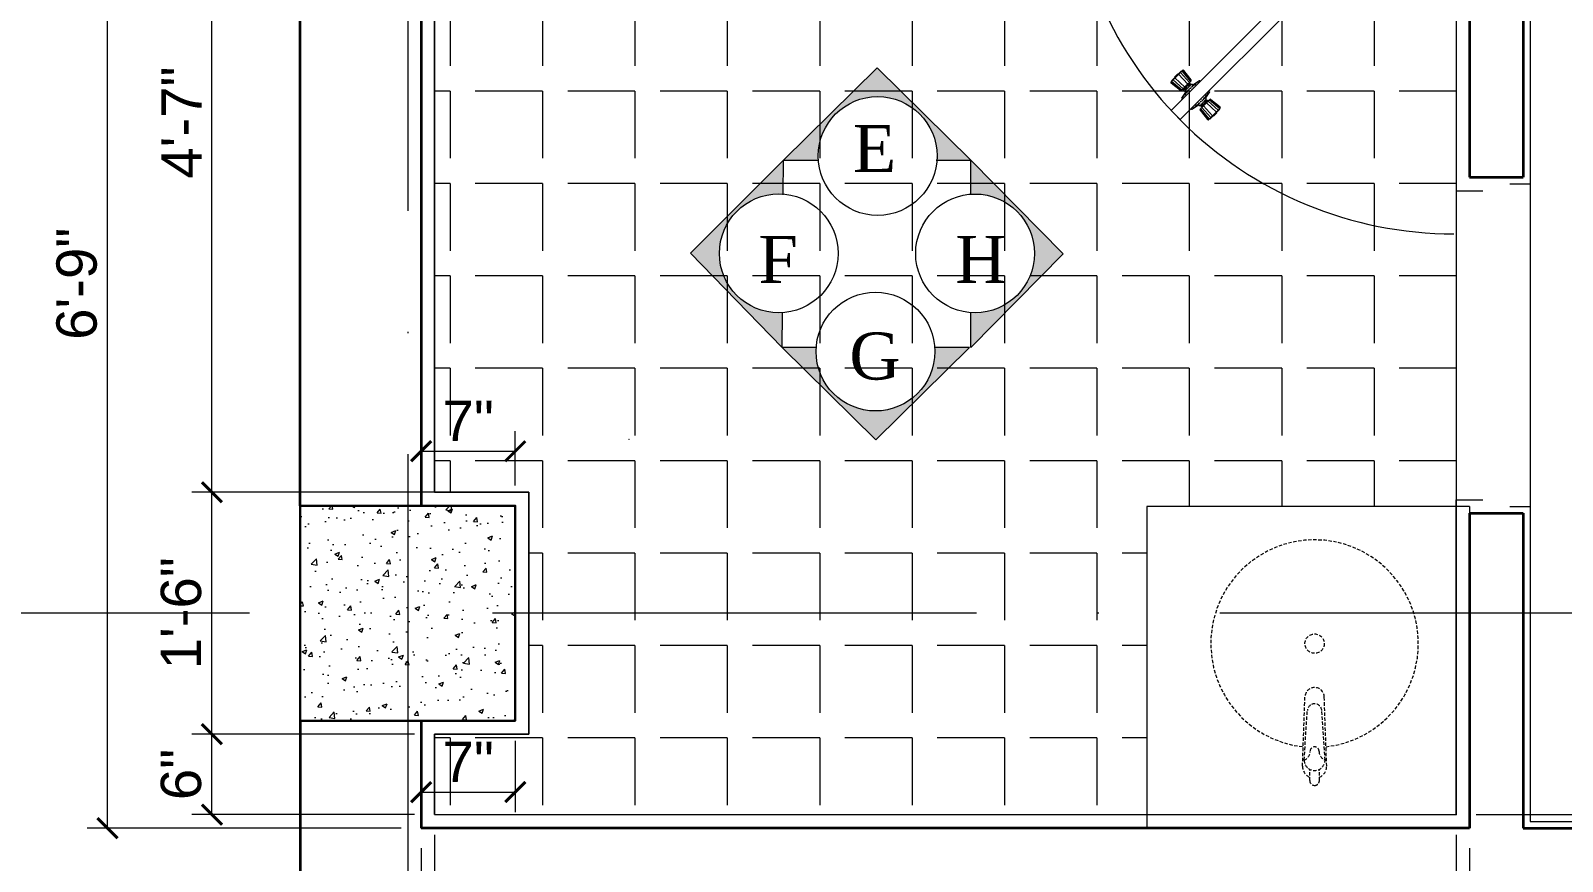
# Model space of a CAD drawing. Header units: inches. Extents: x 10755 to 33653, y -10992 to 10708.
# Drawn here: x 20491.7 to 20605.7, y 4317.8 to 4379.6 of the extents above; entities that cross this region are included whole.
import ezdxf

# ---------------------------------------------------------------- set-up
doc = ezdxf.new("R2010")
doc.units = ezdxf.units.IN
doc.header["$MEASUREMENT"] = 0
doc.linetypes.add('ACAD_ISO10W100', pattern=[18, 12, -3, 0, -3])
doc.linetypes.add('HIDDEN', pattern=[0.375, 0.25, -0.125])
for name, color, linetype, lineweight in [('beam in plan', 241, 'HIDDEN', 20), ('centerline', 9, 'ACAD_ISO10W100', 5), ('col', 1, 'Continuous', 30), ('Dimention', 4, 'Continuous', 15), ('DIMINSION', 5, 'Continuous', 15), ('hatch', 33, 'Continuous', 5), ('hatch- rcc', 252, 'Continuous', 5), ('L1 furnitures', 252, 'Continuous', 9), ('PLASTER', 50, 'Continuous', 9), ('PUERTAS', 7, 'Continuous', 0), ('sill line', 21, 'Continuous', 20), ('Text', 150, 'Continuous', 18), ('Text1', 3, 'Continuous', 18), ('tile', 93, 'Continuous', 0), ('wall', 1, 'Continuous', 35)]:
    doc.layers.add(name, color=color, linetype=linetype, lineweight=lineweight)
doc.layers.get('DIMINSION').off()
doc.styles.add('ATTR', font='romans.shx', dxfattribs={"width": 0.8, "height": 0.7})
doc.styles.get("Standard").update_dxf_attribs({"font": 'arial.ttf'})
doc.dimstyles.new('s3', dxfattribs={"dimscale": 3, "dimtxt": 1, "dimasz": 0.5, "dimexe": 0.5, "dimexo": 0.5, "dimgap": 0.25, "dimtad": 1, "dimzin": 3, "dimdsep": 46, "dimlunit": 4, "dimtxsty": 'Standard', "dimblk": 'ARCHTICK', "dimcen": 0, "dimclrd": 256, "dimclre": 256, "dimclrt": 6, "dimadec": 0, "dimazin": 0, "dimtfac": 0.5, "dimtix": 1, "dimtmove": 1, "dimatfit": 3, "dimfxl": 0.5, "dimfrac": 1, "dimtolj": 1, "dimtzin": 0, "dimarcsym": 1})

# ---------------------------------------------------------------- blocks, each defined once
blk = doc.blocks.new('2ft6in')
at = {"layer": 'PUERTAS', "color": 2}
for p, q in [((0.8382739571970887, 2.098696305183694), (21.02350648355787, 22.28325227598543)), ((18.32758337960695, 21.75791146312258), (18.31359909029561, 21.77189575222292)), ((21.70704303888488, 21.59971572085487), (21.02350648355787, 22.28325227598543)), ((21.70704303888488, 21.59971572085487), (1.474670060357312, 1.368019297719002)), ((21.18170222543995, 18.90379261710041), (21.19568651512964, 18.8898083279928)), ((0, 2.000000000181899), (0, 0)), ((0.5999999998311978, 2.000000000181899), (0, 2.000000000181899)), ((0.5999999998311978, 1.262818769129808), (0.5999999998311978, 2.036860984335362)), ((0.6666666669188999, 1.262818769129808), (0.5999999998311978, 1.262818769129808)), ((0.6666666669188999, 1.262818769129808), (0.6666666669188999, 2.007517386417021)), ((0.6666666669188999, 0.9999999998981366), (0.6666666669188999, 1.262818769129808)), ((1.312399352464126, 1.530290005626739), (0.785817910276819, 2.05687144780677)), ((1.359539804601809, 1.577430457567971), (0.8122093053243589, 2.124760956830869)), ((1.359539804601809, 1.577430457567971), (1.312399352464126, 1.530290005626739)), ((1.474670060357312, 1.368019297719002), (1.312399352464126, 1.530290005626739)), ((29.33333333366318, 0.9999999998981366), (29.33333333366318, 2.000000000181899)), ((29.33333333366318, 2.000000000181899), (30, 2.000000000181899)), ((30, 0), (30, 2.000000000181899)), ((1.333333333255723, 0), (0, 0)), ((1.333333333255723, 0.9999999998981366), (0.6666666669188999, 0.9999999998981366)), ((1.333333333255723, 0), (1.333333333255723, 0.9999999998981366)), ((28.6666666669189, 0), (28.6666666669189, 0.9999999998981366)), ((28.6666666669189, 0.9999999998981366), (29.33333333366318, 0.9999999998981366)), ((28.6666666669189, 0), (30, 0))]:
    blk.add_line(p, q, dxfattribs=at)
at = {"layer": 'PUERTAS', "color": 1}
for p, q in [((18.05706793055288, 21.43881062164292), (18.47604745192803, 21.85779014284344)), ((18.08398345616297, 21.51431153987505), (18.45175475583528, 21.88208283895074)), ((18.81952605492552, 22.2498541384266), (18.45175475583528, 21.88208283895074)), ((18.89502697312855, 22.27676966404397), (18.47604745192803, 21.85779014284344)), ((18.84381875142572, 22.2255614423193), (18.81952605492552, 22.2498541384266)), ((19.54162230074871, 21.59345231946645), (18.99403303416329, 22.27151480693283)), ((18.74038527513039, 20.79221529384813), (18.06232278764946, 21.33980456041172)), ((18.10827615225571, 21.49001884376776), (18.08398345616297, 21.51431153987505)), ((18.82941132228007, 20.79694045118958), (19.18315423303284, 21.15068336174591)), ((18.84300709806848, 20.21213006055768), (19.09842299038428, 20.59710713966342)), ((18.92072091935552, 20.88825004768296), (18.92580755980453, 20.88316340745951)), ((19.02008846387616, 20.88316340745951), (19.23538132561953, 21.09845626918104)), ((19.11873922674567, 20.79556995561143), (19.02561711976887, 20.88869206315576)), ((19.09842299038428, 20.59710713966342), (19.10394538153196, 20.60262953081838)), ((19.10495104116853, 20.69613959335402), (19.10806644175318, 20.69239276790177)), ((19.10907210176811, 20.78590283044468), (19.32850343314931, 21.00533416163671)), ((19.53689714398934, 21.50442627230223), (19.18315423303284, 21.15068336174591)), ((19.45067418774124, 21.31374913130276), (19.23538132561953, 21.09845626918104)), ((19.54793476435589, 21.22476549322892), (19.32850343314931, 21.00533416163671)), ((19.53826763897086, 21.2150983680549), (19.44514553202316, 21.30822047559923)), ((19.44558754729223, 21.41311667580885), (19.45067418774124, 21.40803003557812)), ((19.63769800122827, 21.22888655342831), (19.64144482687698, 21.22577115285094)), ((19.73673045492615, 21.23541460421256), (19.73120806377847, 21.22989221345051)), ((20.12170753403916, 21.49083049691399), (19.73673045492615, 21.23541460421256)), ((20.22319829370826, 21.48362064112007), (20.21598843831453, 21.49083049691399)), ((20.91462125940598, 20.69791677172179), (20.65920536671183, 20.31293969261606)), ((20.90741140380851, 20.79940753139817), (20.91462125940598, 20.79219767599716)), ((18.85021695366595, 20.1106393008813), (18.84300709806848, 20.11784915628232)), ((19.53443006318412, 19.42642619116668), (19.54163991918904, 19.41921633537277)), ((19.63592082326068, 19.41921633537277), (20.02089790257742, 19.67463222806691)), ((20.02089790257742, 19.67463222806691), (20.02642029314302, 19.68015461922914)), ((20.11993035566411, 19.68116027885117), (20.11618353001541, 19.68427567942854)), ((20.2096935925656, 19.68528133905056), (20.42912492435426, 19.90471267064277)), ((20.21936071792152, 19.69494846422458), (20.3124828254804, 19.60182635707315)), ((20.22073121351423, 19.40562055997725), (20.57447412385955, 19.75936347092647)), ((20.30695416976232, 19.59629770097672), (20.52224703188404, 19.81159056309843)), ((20.31204081018222, 19.49693015647063), (20.30695416976232, 19.50201679709426)), ((20.64855625573546, 20.12414400222769), (20.42912492435426, 19.90471267064277)), ((20.7375398935983, 20.02688342481997), (20.52224703188404, 19.81159056309843)), ((20.92821703481604, 20.11310638108989), (20.57447412385955, 19.75936347092647)), ((20.63888913037954, 20.11447687666805), (20.73201123770559, 20.02135476912372)), ((20.65267731592758, 20.21390723892546), (20.64956191534293, 20.21765406477061)), ((20.65920536671183, 20.31293969261606), (20.65368297597161, 20.3074173014611)), ((20.83690743811894, 20.02179678498942), (20.83182079769904, 20.02688342481997)), ((21.01724308179109, 20.11783153843135), (21.69530556924292, 19.57024227186776)), ((21.70056042636861, 19.47123621102946), (21.28158090513898, 19.05225668943604)), ((21.67364490072941, 19.39573529240442), (21.30587360166828, 19.02796399332874)), ((21.64935220463667, 19.42002798851172), (21.67364490072941, 19.39573529240442)), ((20.21600605675485, 19.3165945128203), (20.76359532293282, 18.63853202534665)), ((20.86260138376383, 18.63327716823551), (21.28158090513898, 19.05225668943604)), ((20.91380960587412, 18.68448538996017), (20.93810230217059, 18.66019269385288)), ((20.93810230217059, 18.66019269385288), (21.30587360166828, 19.02796399332874))]:
    blk.add_line(p, q, dxfattribs=at)
at = {"layer": 'PUERTAS', "color": 8}
for p, q in [((18.43777046614559, 21.89606712845125), (18.31359909029561, 21.77189575222292)), ((19.0660623946751, 21.03359152357734), (18.33844149246579, 21.72018418336665)), ((18.43777046614559, 21.89606712845125), (18.56194184237393, 22.02023850428668)), ((18.57592613148154, 22.00625421517907), (18.56194184237393, 22.02023850428668)), ((19.29730264257523, 21.26483177109185), (18.61365341179771, 21.99539610272041)), ((19.41588949144352, 21.38341861975641), (18.75407618461759, 22.13581887570763)), ((19.50817554377136, 21.47570467208425), (18.87634177459404, 22.25808446550218)), ((19.55196348542813, 21.52759258737933), (18.93182624061592, 22.29548894418986)), ((18.80624500781414, 20.78187410917599), (18.03834865038516, 21.40201135437383)), ((18.85813292232342, 20.82566205140756), (18.07575312908739, 21.45749582019198)), ((18.95041897482588, 20.9179481033425), (18.19801871967502, 21.57976141037943)), ((18.91121209459379, 20.26706500189903), (19.18727567314636, 20.69444247522188)), ((19.12583870976232, 20.80266943824245), (19.03271660240716, 20.89579154578678)), ((19.14612290635705, 20.82295363524463), (19.05300079882727, 20.91607574239606)), ((19.08903644920792, 20.44488935670233), (19.25078554687207, 20.75795234915131)), ((19.18871973335627, 20.86555046243302), (19.09559762579738, 20.95867256918427)), ((19.25464351239498, 20.93147424128256), (19.16152140483609, 21.02459634843399)), ((19.2765418641211, 20.63239477142633), (19.32034397334792, 20.82751077561261)), ((19.40236335369991, 21.07919408239104), (19.30924124617013, 21.17231618993537)), ((19.46828713273862, 21.14511786163348), (19.37516502520884, 21.23823996877763)), ((19.4262437542493, 20.78209666175826), (19.39595102271414, 20.90311782478966)), ((19.51088395994157, 21.18771468842169), (19.41776185238268, 21.28083679596602)), ((19.55174093283131, 20.90759384033299), (19.43071977020008, 20.93788657187542)), ((19.53116815633257, 21.20799888542388), (19.43804604880279, 21.30112099296821)), ((19.70144282295951, 21.05729573066492), (19.50632681898423, 21.01349362144538)), ((19.88894823807641, 21.24480114538892), (19.57588524543098, 21.08305204751377)), ((20.06677259269054, 21.42262550058513), (19.63939511936042, 21.14656192144321)), ((20.84641626288067, 20.64298183038045), (20.57035268394975, 20.2156043570576)), ((19.69085576440557, 19.48742133169435), (20.11823323773569, 19.76348491083627)), ((19.86868011939805, 19.66524568689056), (20.1817431114614, 19.8269947847657)), ((20.05618553434033, 19.85275110161456), (20.25130153793725, 19.896553211227)), ((20.20566487207543, 19.38245424490015), (20.82580211688764, 18.61455788808962)), ((20.20588742467226, 20.00245299194648), (20.32690858730348, 19.97216026040405)), ((20.22646020114189, 19.7020479476414), (20.31958230808959, 19.60892584009707)), ((20.246744397562, 19.72233214385778), (20.33986650509178, 19.62921003631345)), ((20.2494528137322, 19.43434216019523), (20.88128658229834, 18.65196236678457)), ((20.28934122473584, 19.764928970646), (20.38246333209099, 19.67180686350184)), ((20.33138460264308, 20.12795017052122), (20.36167733478942, 20.00692900748982)), ((20.34173886606004, 19.52662821252306), (21.00355217288597, 18.77422795696475)), ((20.35526500380365, 19.83085275028134), (20.4483871111297, 19.73773064273701)), ((20.48108649297501, 20.27765206085314), (20.43728438415565, 20.08253605666687)), ((20.45738228588016, 19.64227163235773), (21.14397494550212, 18.91465072956635)), ((20.50298484507948, 19.97857259099692), (20.59610695205629, 19.88545048385276)), ((20.66859190788819, 20.46515747557714), (20.50684281042777, 20.15209448312817)), ((20.5689086241473, 20.04449636984646), (20.662030731095, 19.9513742630952)), ((20.61150545114651, 20.08709319703485), (20.70462755809422, 19.99397108988342)), ((20.63178964753752, 20.10737739403703), (20.7249117550964, 20.0142552864927)), ((20.68862253378029, 19.87351188027242), (21.41918686503777, 19.18986264891282)), ((20.8072093820665, 19.99209872893698), (21.55960963782854, 19.33028542230022)), ((20.89949543459807, 20.08438478087191), (21.68187522780499, 19.4525510124804)), ((20.9513833494857, 20.12817272310349), (21.71927970688557, 19.50803547829855)), ((21.31985789077589, 19.01397970382823), (21.19568651512964, 18.8898083279928)), ((21.31985789077589, 19.01397970382823), (21.44402926700423, 19.13815108005656)), ((21.43004497748916, 19.15213536915689), (21.44402926700423, 19.13815108005656)), ((0, 0), (30, 0))]:
    blk.add_line(p, q, dxfattribs=at)
at = {"layer": 'PUERTAS', "color": 2}
for radius in [0.1293466780470952, 0.06268001137998874]:
    blk.add_circle((0.683333333407063, 2.135785798513098), radius, dxfattribs=at)
at = {"layer": 'PUERTAS', "color": 8}
blk.add_arc((0.683333333407063, 2.135785798513098), 28.65032177470216, 359.7284504388661, 90.03333050544015, dxfattribs=at)
at = {"layer": 'PUERTAS', "color": 1}
for centre, start, end in [((18.94216742526623, 22.22962921210274), 38.92362674490477, 135.0000000005896), ((18.78227087014238, 20.84408090313809), 231.0763732541847, 315.0000000005895), ((18.97294801173848, 20.93030385939346), 224.9999999994105, 315.0000000005895), ((19.15621255390579, 20.73876237810327), 135.0000000005896, 219.7427545827537), ((19.05680492939427, 20.64976998315251), 315.0000000005895, 39.74275458275378), ((19.40353373560356, 21.36088958324399), 315.0000000005895, 44.99999999941044), ((19.48975669185165, 21.55156672463636), 315.0000000005895, 38.92362674490477), ((19.59507521649357, 21.17762504128768), 50.2572454163386, 135.0000000005896), ((19.68406761164078, 21.27703266578465), 230.2572454163386, 315.0000000005895), ((20.16884798617684, 21.44369004496548), 44.99999999941044, 135.0000000005896), ((20.86748080726829, 20.74505722366303), 315.0000000005895, 44.99999999941044), ((18.89014755020617, 20.16498960861645), 135.0000000005896, 224.9999999994105), ((19.58878037132672, 19.466356787314), 224.9999999994105, 315.0000000005895), ((20.0735607452807, 19.63301416728791), 50.2572454163386, 135.0000000005896), ((20.16255314042792, 19.73242179099179), 230.2572454163386, 315.0000000005895), ((20.26787166565191, 19.35848010764312), 135.0000000005896, 218.9236267449048), ((20.35409462172538, 19.54915724903549), 135.0000000005896, 224.9999999994105), ((20.70082342810929, 20.26027684951987), 135.0000000005896, 219.7427545827537), ((20.60141580359777, 20.1712844541762), 315.0000000005895, 39.74275458275378), ((20.78468034556136, 19.97974297288602), 44.99999999941044, 135.0000000005896), ((20.97535748675, 20.06596592914138), 51.07637325418466, 135.0000000005896), ((21.65341997423093, 19.5183766629707), 315.0000000005895, 51.07637325418466), ((20.81546093162615, 18.68041762017674), 218.9236267449048, 315.0000000005895)]:
    blk.add_arc(centre, 0.06666666666710647, start, end, dxfattribs=at)
blk = doc.blocks.new('ETERWEWE')
at = {"layer": 'hatch- rcc', "linetype": 'Continuous', "ltscale": 30}
h = blk.add_hatch(dxfattribs=at)
h.set_pattern_fill('AR-CONC', color=256, scale=0.5, style=0)
h.set_pattern_definition([(49.99999999999999, (0, 0), (3.586300913003767, -0.3137606749129755), [0.375, -4.125]), (355, (0, 0), (-0.693756668065, 3.760960668500059), [0.3, -3.3]), (100.45144446, (0.298858405, -0.02614672), (2.89254423363556, 3.447199954843147), [0.3187009599999999, -3.505710559999999]), (46.18420000000002, (0, 1), (5.336206653357862, -0.8275964039653827), [0.5624999999999999, -6.187499999999999]), (96.63563549, (0.444683725, 0.931033465), (4.673309728371142, 4.870593003872752), [0.47805171, -5.258568799999999]), (351.1841639899999, (0, 1), (4.673309725273866, 4.870593001349951), [0.45, -4.950000005]), (21, (0.5, 0.75), (2.984535260592308, -2.013094453326694), [0.375, -4.125]), (326.0000000000001, (0.5, 0.75), (1.216576659607909, 3.625750225234265), [0.3, -3.3]), (71.45144474, (0.74871127, 0.58224213), (4.201111883649856, 1.612655764031769), [0.31870095, -3.50571056]), (37.50000000000001, (0, 0), (0.06079927658645334, 1.664469269156557), [0, -3.26, 0, -3.35, 0, -3.3125]), (7.499999999999999, (0, 0), (1.315347687210743, 1.972058559411801), [0, -1.91, 0, -3.185, 0, -1.2625]), (327.5, (-1.115, 0), (2.669112180862045, -0.1127743586718988), [0, -1.25, 0, -3.9, 0, -5.175]), (317.5, (-1.615, 0), (2.915930846711931, 0.5005249116615886), [0, -1.625, 0, -2.59, 0, -3.675])])
h.paths.add_polyline_path([(159423.2306644279, -3794.582087043891), (159439.2306644279, -3794.582087043891), (159439.2306644279, -3778.582087043891), (159423.2306644279, -3778.582087043891)])
at = {"layer": 'col', "linetype": 'Continuous', "ltscale": 30}
blk.add_lwpolyline([(159423.2306644279, -3794.582087043891), (159423.2306644279, -3778.582087043891), (159439.2306644279, -3778.582087043891), (159439.2306644279, -3794.582087043891), (159423.2306644279, -3794.582087043891)], dxfattribs=at)
blk = doc.blocks.new('_ArchTick')
at = {"color": 0, "const_width": 0.15}
blk.add_lwpolyline([(-0.5, -0.5), (0.5, 0.5)], dxfattribs=at)
blk = doc.blocks.new('*D1953')
at = {"layer": 'Defpoints', "color": 0, "transparency": 16777216}
for p in [(6680.55250557969, 6678.877419934761), (6673.552520938929, 6674.818796618625), (6680.55250557969, 6674.818796618625)]:
    blk.add_point(p, dxfattribs=at)
at = {"layer": 'Dimention', "lineweight": -2, "transparency": 16777216}
for p, q in [((6673.552520938929, 6676.318796618625), (6673.552520938929, 6680.377419934761)), ((6680.55250557969, 6676.318796618625), (6680.55250557969, 6680.377419934761)), ((6673.552520938929, 6678.877419934761), (6680.55250557969, 6678.877419934761))]:
    blk.add_line(p, q, dxfattribs=at)
at = {"layer": 'Dimention', "lineweight": -2, "transparency": 16777216, "xscale": 1.5, "yscale": 1.5, "zscale": 1.5, "rotation": 180}
blk.add_blockref('_ArchTick', (6673.552520938929, 6678.877419934761), dxfattribs=at)
at = {"layer": 'Dimention', "lineweight": -2, "transparency": 16777216, "xscale": 1.5, "yscale": 1.5, "zscale": 1.5}
blk.add_blockref('_ArchTick', (6680.55250557969, 6678.877419934761), dxfattribs=at)
at = {"layer": 'Dimention', "color": 6, "transparency": 16777216, "insert": (6677.052513259309, 6681.127419934761), "char_height": 3, "attachment_point": 5}
blk.add_mtext('\\A1;7"', dxfattribs=at)
blk = doc.blocks.new('*D1954')
at = {"layer": 'Defpoints', "color": 0, "transparency": 16777216}
for p in [(6673.552520938929, 6658.818796618627), (6680.552520938887, 6658.818796618627), (6680.552520938887, 6653.512403876543)]:
    blk.add_point(p, dxfattribs=at)
at = {"layer": 'Dimention', "lineweight": -2, "transparency": 16777216}
for p, q in [((6673.552520938929, 6657.318796618627), (6673.552520938929, 6652.012403876543)), ((6680.552520938887, 6657.318796618627), (6680.552520938887, 6652.012403876543)), ((6673.552520938929, 6653.512403876543), (6680.552520938887, 6653.512403876543))]:
    blk.add_line(p, q, dxfattribs=at)
at = {"layer": 'Dimention', "lineweight": -2, "transparency": 16777216, "xscale": 1.5, "yscale": 1.5, "zscale": 1.5, "rotation": 180}
blk.add_blockref('_ArchTick', (6673.552520938929, 6653.512403876543), dxfattribs=at)
at = {"layer": 'Dimention', "lineweight": -2, "transparency": 16777216, "xscale": 1.5, "yscale": 1.5, "zscale": 1.5}
blk.add_blockref('_ArchTick', (6680.552520938887, 6653.512403876543), dxfattribs=at)
at = {"layer": 'Dimention', "color": 6, "transparency": 16777216, "insert": (6677.052520938908, 6655.762403876543), "char_height": 3, "attachment_point": 5}
blk.add_mtext('\\A1;7"', dxfattribs=at)
blk = doc.blocks.new('*D1955')
at = {"layer": 'Defpoints', "color": 0, "transparency": 16777216}
for p in [(6673.552520938929, 6650.834378499315), (6751.552520984709, 6650.831298114203), (6673.552520938929, 6622.802560031683)]:
    blk.add_point(p, dxfattribs=at)
at = {"layer": 'Dimention', "lineweight": -2, "transparency": 16777216}
for p, q in [((6673.552520938929, 6649.334378499315), (6673.552520938929, 6621.302560031683)), ((6751.552520984709, 6649.331298114203), (6751.552520984709, 6621.302560031683)), ((6751.552520984709, 6622.802560031683), (6673.552520938929, 6622.802560031683))]:
    blk.add_line(p, q, dxfattribs=at)
at = {"layer": 'Dimention', "lineweight": -2, "transparency": 16777216, "xscale": 1.5, "yscale": 1.5, "zscale": 1.5, "rotation": 180}
blk.add_blockref('_ArchTick', (6673.552520938929, 6622.802560031683), dxfattribs=at)
at = {"layer": 'Dimention', "lineweight": -2, "transparency": 16777216, "xscale": 1.5, "yscale": 1.5, "zscale": 1.5}
blk.add_blockref('_ArchTick', (6751.552520984709, 6622.802560031683), dxfattribs=at)
at = {"layer": 'Dimention', "color": 6, "transparency": 16777216, "insert": (6712.552520961819, 6625.084278994848), "char_height": 3, "attachment_point": 5}
blk.add_mtext('\\A1;6\'-6"', dxfattribs=at)
blk = doc.blocks.new('*D1956')
at = {"layer": 'Defpoints', "color": 0, "transparency": 16777216}
for p in [(6650.208450588572, 6731.833145978049), (6673.552520938929, 6731.833145978049), (6673.552520938929, 6650.834378499315)]:
    blk.add_point(p, dxfattribs=at)
at = {"layer": 'Dimention', "lineweight": -2, "transparency": 16777216}
for p, q in [((6672.052520938929, 6731.833145978049), (6648.708450588572, 6731.833145978049)), ((6650.208450588572, 6650.834378499315), (6650.208450588572, 6731.833145978049)), ((6672.052520938929, 6650.834378499315), (6648.708450588572, 6650.834378499315))]:
    blk.add_line(p, q, dxfattribs=at)
at = {"layer": 'Dimention', "lineweight": -2, "transparency": 16777216, "xscale": 1.5, "yscale": 1.5, "zscale": 1.5}
for p, rotation in [((6650.208450588572, 6731.833145978049), 90), ((6650.208450588572, 6650.834378499315), 270)]:
    blk.add_blockref('_ArchTick', p, dxfattribs=dict(at, rotation=rotation))
at = {"layer": 'Dimention', "color": 6, "transparency": 16777216, "insert": (6647.926731625405, 6691.333762238684), "char_height": 3, "attachment_point": 5, "rotation": 90}
blk.add_mtext('\\A1;6\'-9"', dxfattribs=at)
blk = doc.blocks.new('*D1958')
at = {"layer": 'Defpoints', "color": 0, "transparency": 16777216}
for p in [(6674.552520938929, 6651.83433900798), (6750.552520868508, 6651.835595503965), (6750.552520868508, 6633.046709126094)]:
    blk.add_point(p, dxfattribs=at)
at = {"layer": 'Dimention', "lineweight": -2, "transparency": 16777216}
for p, q in [((6674.552520938929, 6650.33433900798), (6674.552520938929, 6631.546709126094)), ((6750.552520868508, 6650.335595503965), (6750.552520868508, 6631.546709126094)), ((6674.552520938929, 6633.046709126094), (6750.552520868508, 6633.046709126094))]:
    blk.add_line(p, q, dxfattribs=at)
at = {"layer": 'Dimention', "lineweight": -2, "transparency": 16777216, "xscale": 1.5, "yscale": 1.5, "zscale": 1.5, "rotation": 180}
blk.add_blockref('_ArchTick', (6674.552520938929, 6633.046709126094), dxfattribs=at)
at = {"layer": 'Dimention', "lineweight": -2, "transparency": 16777216, "xscale": 1.5, "yscale": 1.5, "zscale": 1.5}
blk.add_blockref('_ArchTick', (6750.552520868508, 6633.046709126094), dxfattribs=at)
at = {"layer": 'Dimention', "color": 6, "transparency": 16777216, "insert": (6712.552520903719, 6635.328428089259), "char_height": 3, "attachment_point": 5}
blk.add_mtext('\\A1;6\'-4"', dxfattribs=at)
blk = doc.blocks.new('*D1959')
at = {"layer": 'Defpoints', "color": 0, "transparency": 16777216}
for p in [(6751.051281393721, 6723.833145977935), (6764.255124000832, 6723.833145977935), (6750.552520868508, 6651.835595503965)]:
    blk.add_point(p, dxfattribs=at)
at = {"layer": 'Dimention', "lineweight": -2, "transparency": 16777216}
for p, q in [((6752.551281393721, 6723.833145977935), (6765.755124000832, 6723.833145977935)), ((6764.255124000832, 6651.835595503965), (6764.255124000832, 6723.833145977935)), ((6752.052520868508, 6651.835595503965), (6765.755124000832, 6651.835595503965))]:
    blk.add_line(p, q, dxfattribs=at)
at = {"layer": 'Dimention', "lineweight": -2, "transparency": 16777216, "xscale": 1.5, "yscale": 1.5, "zscale": 1.5}
for p, rotation in [((6764.255124000832, 6723.833145977935), 90), ((6764.255124000832, 6651.835595503965), 270)]:
    blk.add_blockref('_ArchTick', p, dxfattribs=dict(at, rotation=rotation))
at = {"layer": 'Dimention', "color": 6, "transparency": 16777216, "insert": (6761.973405037666, 6687.834370740951), "char_height": 3, "attachment_point": 5, "rotation": 90}
blk.add_mtext('\\A1;6\'-0"', dxfattribs=at)
blk = doc.blocks.new('*D1963')
at = {"layer": 'Defpoints', "color": 0, "transparency": 16777216}
for p in [(6657.97562812746, 6657.818796618625), (6674.552520938929, 6657.818796618625), (6674.552520938929, 6651.83433900798)]:
    blk.add_point(p, dxfattribs=at)
at = {"layer": 'Dimention', "lineweight": -2, "transparency": 16777216}
for p, q in [((6673.052520938929, 6657.818796618625), (6656.47562812746, 6657.818796618625)), ((6657.97562812746, 6651.83433900798), (6657.97562812746, 6657.818796618625)), ((6673.052520938929, 6651.83433900798), (6656.47562812746, 6651.83433900798))]:
    blk.add_line(p, q, dxfattribs=at)
at = {"layer": 'Dimention', "lineweight": -2, "transparency": 16777216, "xscale": 1.5, "yscale": 1.5, "zscale": 1.5}
for p, rotation in [((6657.97562812746, 6657.818796618625), 90), ((6657.97562812746, 6651.83433900798), 270)]:
    blk.add_blockref('_ArchTick', p, dxfattribs=dict(at, rotation=rotation))
at = {"layer": 'Dimention', "color": 6, "transparency": 16777216, "insert": (6655.693909164293, 6654.826567813305), "char_height": 3, "attachment_point": 5, "rotation": 90}
blk.add_mtext('\\A1;6"', dxfattribs=at)
blk = doc.blocks.new('*D1964')
at = {"layer": 'Defpoints', "color": 0, "transparency": 16777216}
for p in [(6657.97562812746, 6675.818796618627), (6681.552505579695, 6675.818796618627), (6674.552520938929, 6657.818796618625)]:
    blk.add_point(p, dxfattribs=at)
at = {"layer": 'Dimention', "lineweight": -2, "transparency": 16777216}
for p, q in [((6680.052505579695, 6675.818796618627), (6656.47562812746, 6675.818796618627)), ((6657.97562812746, 6657.818796618625), (6657.97562812746, 6675.818796618627)), ((6673.052520938929, 6657.818796618625), (6656.47562812746, 6657.818796618625))]:
    blk.add_line(p, q, dxfattribs=at)
at = {"layer": 'Dimention', "lineweight": -2, "transparency": 16777216, "xscale": 1.5, "yscale": 1.5, "zscale": 1.5}
for p, rotation in [((6657.97562812746, 6675.818796618627), 90), ((6657.97562812746, 6657.818796618625), 270)]:
    blk.add_blockref('_ArchTick', p, dxfattribs=dict(at, rotation=rotation))
at = {"layer": 'Dimention', "color": 6, "transparency": 16777216, "insert": (6655.693909164293, 6666.818796618628), "char_height": 3, "attachment_point": 5, "rotation": 90}
blk.add_mtext('\\A1;1\'-6"', dxfattribs=at)
blk = doc.blocks.new('*D1965')
at = {"layer": 'Defpoints', "color": 0, "transparency": 16777216}
for p in [(6657.97562812746, 6730.833145978049), (6674.552520938929, 6730.833145978049), (6681.552505579695, 6675.818796618627)]:
    blk.add_point(p, dxfattribs=at)
at = {"layer": 'Dimention', "lineweight": -2, "transparency": 16777216}
for p, q in [((6673.052520938929, 6730.833145978049), (6656.47562812746, 6730.833145978049)), ((6657.97562812746, 6675.818796618627), (6657.97562812746, 6730.833145978049)), ((6680.052505579695, 6675.818796618627), (6656.47562812746, 6675.818796618627))]:
    blk.add_line(p, q, dxfattribs=at)
at = {"layer": 'Dimention', "lineweight": -2, "transparency": 16777216, "xscale": 1.5, "yscale": 1.5, "zscale": 1.5}
for p, rotation in [((6657.97562812746, 6730.833145978049), 90), ((6657.97562812746, 6675.818796618627), 270)]:
    blk.add_blockref('_ArchTick', p, dxfattribs=dict(at, rotation=rotation))
at = {"layer": 'Dimention', "color": 6, "transparency": 16777216, "insert": (6655.725628127459, 6703.32597129834), "char_height": 3, "attachment_point": 5, "rotation": 90}
blk.add_mtext('\\A1;4\'-7"', dxfattribs=at)
blk = doc.blocks.new('A$C73A77BFC')
at = {"layer": 'hatch'}
h = blk.add_hatch(dxfattribs=at)
h.set_pattern_fill('ANGLE', color=256, scale=25, angle=180)
h.set_pattern_definition([(180, (-6571.457092598255, -5896.17185522808), (-8.419446744138054e-16, -6.875000000000001), [5, -1.875]), (270, (-6571.457092598255, -5896.17185522808), (6.875000000000001, -1.262917011620708e-15), [5, -1.875])])
h.paths.add_polyline_path([(179.0947138525435, 798.875773122304, -0.4160944174025971), (150.2605336873567, 827.5255049515627), (150.094188795465, 825.6612907499348), (127.0941887954123, 825.6612907499493), (127.0941887954123, 834.6612907499693), (123.1455042189464, 834.6612907499693), (123.1455042189464, 829.399638577077), (120.3868705436353, 829.399638577077, -0.8451542547285376), (109.8027465925343, 829.399638577077), (107.0441129172232, 829.399638577077), (107.0441129172232, 834.6612907499693), (103.0954283406736, 834.6612907499693), (103.0954283406736, 779.646941390547), (110.0954129814399, 779.646941390547), (110.0954129814399, 770.6469413905734), (156.0950508718133, 770.6469413905752), (156.0954283407027, 778.5882344343408), (179.0950492632137, 778.5882344343408)])
h.paths.add_polyline_path([(179.0942377224901, 827.661293468861), (178.927522128547, 827.6612907498557), (178.927522128547, 828.6612907501385), (150.2608554618027, 828.6612907501385), (150.2608554618782, 827.5291110534718), (150.2605336873567, 827.5255049515627, 0.4160944174025962), (179.0947138525435, 798.8757731223031), (179.0946607416981, 802.0882181157021), (179.0946548000993, 802.0882181156048)], flags=17)
h.paths.add_polyline_path([(156.0950508718133, 770.6469413905752), (110.0954129814399, 770.6469413905734), (110.0954129814399, 761.6469413905452), (103.0954283406736, 761.6469413905461), (103.0954283406736, 755.6624837799), (156.0943385247683, 755.6603907407462)])
h.paths.add_polyline_path([(102.9351282042271, 756.4524176798404), (108.2536820923578, 756.4524176798404), (108.2536820923578, 762.6345459199492), (102.9351282042271, 762.6345459199492)], flags=9)
at = {"layer": 'Text1'}
h = blk.add_hatch(color=256, dxfattribs=at)
edge = h.paths.add_edge_path()
edge.add_line((136.026405529281, 811.236190866477), (132.6052726844191, 807.8656638010052))
edge.add_line((132.6052726844191, 807.8656638010052), (132.8574220186247, 807.7174384604714))
edge.add_arc((136.0555191079002, 804.6698048041562), 4.417679922259773, 44.1214340012196, 136.3800230707325, ccw=False)
edge.add_line((139.2268209288832, 807.7453113731244), (139.4475383741647, 807.8656638009979))
edge.add_line((139.4475383741647, 807.8656638009998), (136.026405529281, 811.2361908664789))
edge = h.paths.add_edge_path()
edge.add_line((132.8574220186238, 807.7174384604696), (132.6052726844182, 807.8656638010052))
edge.add_line((132.6052726844191, 807.8656638010052), (130.9683358367211, 806.2529407060956))
edge.add_line((130.9683358367211, 806.2529407060938), (130.9683358367274, 804.3656505694817))
edge.add_line((130.9683358367274, 804.3656505694817), (131.6475640118106, 804.3656505694835))
edge.add_arc((136.0264055293301, 804.9553598978327), 4.418371886509595, 179.9999999964946, 187.6700158156824, ccw=False)
edge.add_arc((136.3449202965803, 804.4763052862618), 4.761049095704188, 137.0969164270172, 174.2251520423827, ccw=False)
h.paths.add_polyline_path([(130.9683358367211, 806.2529407060938), (129.0527095418747, 804.3656505694908), (130.9683358367274, 804.3656505694817)])
edge = h.paths.add_edge_path()
edge.add_line((140.8108358367481, 806.5225323868544), (139.4475383741637, 807.8656638009998))
edge.add_line((139.4475383741647, 807.8656638009998), (139.2268209288832, 807.7453113731262))
edge.add_arc((136.186278912558, 804.757133418927), 4.263109573891363, 2.6651056167368097, 44.50235467439478, ccw=False)
edge.add_arc((136.0264055292773, 804.9553598978036), 4.418371886503929, -7.670015815315708, 3.881723387166858e-09, ccw=False)
edge.add_line((140.4052470467959, 804.3656505694853), (140.8108358367554, 804.3656505694871))
edge.add_line((140.8108358367544, 804.3656505694835), (140.8108358367481, 806.5225323868526))
h.paths.add_polyline_path([(140.8108358367481, 806.522532386869), (140.8108358367544, 804.3656505694835), (143.00010151673, 804.3656505694908)])
h = blk.add_hatch(color=256, dxfattribs=at)
edge = h.paths.add_edge_path()
edge.add_line((122.1299561777296, 797.443783367853), (125.4746783762657, 793.9974177378172))
edge.add_line((125.4746783762675, 793.9974177378208), (125.6247944244742, 794.2484460437718))
edge.add_arc((128.6963756076357, 797.4235499681745), 4.417679922259793, 133.6908542163585, 225.9494432858754, ccw=False)
edge.add_line((125.6447881036884, 800.617874560523), (125.5260977579965, 800.8394902174296))
edge.add_line((125.5260977579946, 800.8394902174296), (122.1299561777287, 797.443783367853))
edge = h.paths.add_edge_path()
edge.add_line((125.6247944244733, 794.2484460437681), (125.4746783762666, 793.997417737819))
edge.add_line((125.4746783762675, 793.9974177378208), (127.0750544097082, 792.3484075571978))
edge.add_line((127.0750544097073, 792.3484075571942), (128.9622912535069, 792.334224639384))
edge.add_line((128.9622912535069, 792.3342246393859), (128.9673956289253, 793.0134336345982))
edge.add_arc((128.6816554859088, 794.4869092556801), 1.500925659469084, 258.4119243801437, 280.974724812427, ccw=False)
edge.add_arc((128.6972300643538, 797.4232249432862), 4.41804049574371, 225.9385482622543, 265.884488789506, ccw=False)
h.paths.add_polyline_path([(127.0750544097073, 792.3484075571942), (128.9478953904672, 790.4186524374945), (128.9622912535069, 792.3342246393859)])
edge = h.paths.add_edge_path()
edge.add_line((126.8794363767702, 802.1926555990758), (125.5260977579956, 800.8394902174296))
edge.add_line((125.5260977579946, 800.8394902174296), (125.6447881036875, 800.617874560523))
edge.add_arc((128.6089052281841, 797.5575975224601), 4.260432592757425, 92.2207643545214, 134.0855363668895, ccw=False)
edge.add_arc((128.4106097899194, 797.39658314796), 4.418371886503929, 81.8994043998232, 89.56942021902051, ccw=False)
edge.add_line((129.0332093034312, 801.7708693723871), (129.036257288667, 802.1764467094345))
edge.add_line((129.036257288667, 802.1764467094363), (126.8794363767702, 802.1926555990758))
h.paths.add_polyline_path([(126.8794363767556, 802.1926555990758), (129.036257288667, 802.1764467094363), (129.0527095418747, 804.3656505694908)])
h = blk.add_hatch(color=256, dxfattribs=at)
edge = h.paths.add_edge_path()
edge.add_line((149.8706418137172, 797.391954582039), (146.5001147482462, 793.9708217371772))
edge.add_line((146.5001147482453, 793.970821737179), (146.3518894077097, 794.2229710713855))
edge.add_arc((143.3074965068108, 797.4210539789001), 4.415434567330691, 313.5896605048187, 405.9088824232254)
edge.add_line((146.3797623203645, 800.5923699816412), (146.5001147482371, 800.8130874269227))
edge.add_line((146.500114748238, 800.8130874269227), (149.8706418137172, 797.391954582039))
edge = h.paths.add_edge_path()
edge.add_line((146.3518894077088, 794.2229710713837), (146.5001147482444, 793.970821737179))
edge.add_line((146.5001147482453, 793.970821737179), (144.8873916533339, 792.3338848894819))
edge.add_line((144.8873916533339, 792.33388488948), (143.0001015167218, 792.3338848894855))
edge.add_line((143.0001015167218, 792.3338848894873), (143.0001015167245, 793.0131130645696))
edge.add_arc((143.589810845071, 797.39195458209), 4.418371886509595, 262.3299841843175, 270.0000000035052)
edge.add_arc((143.1107562335001, 797.7104693493402), 4.761049095704188, 275.7748479576172, 312.9030835729827)
h.paths.add_polyline_path([(144.8873916533339, 792.33388488948), (143.00010151673, 790.4182585946346), (143.0001015167218, 792.3338848894873)])
edge = h.paths.add_edge_path()
edge.add_line((145.1569833340927, 802.176384889508), (146.5001147482371, 800.8130874269227))
edge.add_line((146.500114748238, 800.8130874269227), (146.3797623203645, 800.5923699816412))
edge.add_arc((143.3915843661634, 797.551827965317), 4.263109573891207, 45.49764532560284, 87.3348943832628)
edge.add_arc((143.5898108450419, 797.3919545820372), 4.418371886503929, 89.99999999611813, 97.67001581531547)
edge.add_line((143.0001015167218, 801.7707960995558), (143.0001015167236, 802.1763848895152))
edge.add_line((143.0001015167236, 802.1763848895152), (145.1569833340927, 802.176384889508))
h.paths.add_polyline_path([(145.1569833341073, 802.176384889508), (143.0001015167236, 802.1763848895152), (143.00010151673, 804.3656505694908)])
h = blk.add_hatch(color=256, dxfattribs=at)
edge = h.paths.add_edge_path()
edge.add_line((135.9215913778953, 783.5481121404864), (139.3427242227681, 786.9186392059473))
edge.add_line((139.3427242227681, 786.9186392059473), (139.0905748885634, 787.0668645464848))
edge.add_arc((135.892491854087, 790.1112864619663), 4.415454664568548, 224.0913891371583, 316.4100679344345, ccw=False)
edge.add_line((132.721175978304, 787.03899163385), (132.5004585330216, 786.9186392059764))
edge.add_line((132.5004585330225, 786.9186392059764), (135.9215913778953, 783.5481121404864))
edge = h.paths.add_edge_path()
edge.add_line((139.0905748885634, 787.0668645464848), (139.3427242227681, 786.9186392059473))
edge.add_line((139.3427242227681, 786.9186392059473), (140.9796610704707, 788.5313623008533))
edge.add_line((140.9796610704707, 788.5313623008533), (140.9796610704707, 790.4186524374654))
edge.add_line((140.9796610704707, 790.4186524374654), (140.3004328953884, 790.4186524374654))
edge.add_arc((135.9215913778653, 789.8289431091325), 4.418371886510372, -3.7032918953627814e-09, 7.670015815484476, ccw=False)
edge.add_arc((135.6161183188624, 790.3020984827508), 4.747482182915804, 317.04191892101255, 354.28014954802455, ccw=False)
h.paths.add_polyline_path([(140.9796610704707, 788.5313623008533), (142.8952873653234, 790.4186524374509), (140.9796610704707, 790.4186524374654)])
edge = h.paths.add_edge_path()
edge.add_line((131.1371610704427, 788.2617706201254), (132.5004585330225, 786.9186392059764))
edge.add_line((132.5004585330225, 786.9186392059764), (132.7211759783049, 787.0389916338481))
edge.add_arc((135.7617179946392, 790.0271695880401), 4.263109573891608, 182.6651056165576, 224.5023546742105, ccw=False)
edge.add_arc((135.921591377919, 789.8289431091634), 4.418371886504929, 172.3299841845089, 180.0000000037062, ccw=False)
edge.add_line((131.5427498604022, 790.4186524374945), (131.1371610704427, 790.4186524374945))
edge.add_line((131.1371610704427, 790.4186524374945), (131.1371610704427, 788.2617706201254))
h.paths.add_polyline_path([(131.1371610704427, 788.2617706201108), (131.1371610704427, 790.4186524374945), (128.9478953904672, 790.4186524374945)])
for p, q in [((167.6656501146917, 759.2742840819956), (167.8456515909475, 764.404284029195)), ((169.4656501128757, 759.2742835639474), (169.2856515894946, 764.4042836147564)), ((167.788050243993, 759.7239304715149), (168.0282794098439, 763.4220497818224)), ((169.3432502424239, 759.7239300239216), (169.1030232052271, 763.4220494725059)), ((168.2056498042493, 758.1975061048197), (168.2056500451999, 759.0346831122079)), ((168.9256498035229, 758.1975058975668), (168.9256500444735, 759.0346829049549))]:
    blk.add_line(p, q)
for points in [[(167.788050243993, 759.7239304715149, 0.3144956011000831), (168.231353588968, 760.3719303437674, -0.3666647536480354)], [(169.3432502424239, 759.7239300239216, -0.3144956011003948), (168.8999472704145, 760.3719301513765, 0.3666647536483989)]]:
    blk.add_lwpolyline(points, format="xyb")
blk.add_circle((168.5656526522198, 768.3881329565875), 0.719999999273628)
for centre, radius, start, end in [((117.7223029280558, 783.4648096911797), 0.1980000001203734, 143.30244204309, 156.0562627309434), ((168.5656526522198, 768.3881329565875), 7.722393090734842, 276.3158160424143, 263.6841522656577), ((168.565651590221, 764.404283821942), 0.719999999273628, 359.9999835100374, 179.9999835100374), ((168.5656512922269, 763.3688383221524), 0.5399999994552211, 5.655055432467496, 174.3449115639302), ((168.5656504297058, 760.3719302475884), 0.334296840715903, 359.9999835100374, 179.9999835100374), ((168.5656501137837, 759.2742838229715), 0.8999999990920351, 179.9999835100374, 246.4218050600338), ((168.5656502432084, 759.7239302477183), 0.7775999992155184, 179.9999835100374, 359.9999835100374), ((168.5656501137837, 759.2742838229715), 0.8999999990920351, 293.5781619830771, 359.9999835100374), ((168.5656498038861, 758.1975060011764), 0.359999999636814, 179.9999835100374, 269.9999835098289), ((168.5656498038861, 758.1975060011764), 0.359999999636814, 269.9999835098289, 359.9999835100374)]:
    blk.add_arc(centre, radius, start, end)
at = {"layer": 'centerline', "ltscale": 3}
for p, q in [((101.0954283407191, 998.8801822545356), (101.0954283407191, 739.4051683392754)), ((197.5092908130027, 770.6469413905779), (63.07282784464769, 770.6469413905688))]:
    blk.add_line(p, q, dxfattribs=at)
at = {"layer": 'Defpoints'}
blk.add_lwpolyline([(100.0954283406318, 778.646941390547), (109.0954129814399, 778.646941390547), (109.0954129814399, 762.6469413905452), (100.0954283406318, 762.6469413905452)], dxfattribs=at)
at = {"layer": 'Dimention'}
blk.add_lwpolyline([(150.0941887954677, 827.6612907501367), (150.2608554618691, 827.6612907501367), (150.2608554618027, 828.6612907501385), (178.927522128547, 828.6612907501385), (178.927522128547, 827.6612907498557), (179.0942379460857, 827.6612934688646), (179.0954283406472, 755.6594823790192), (103.0954283406736, 755.6624837799), (103.0954283406736, 761.6469413905461), (110.0954129814399, 761.6469413905452), (110.0954129814399, 779.646941390547), (103.0954283406736, 779.646941390547), (103.0954283406736, 834.6612907499693), (127.0941887954123, 834.6612907499693), (127.0941887954123, 825.6612907499493), (150.094188795465, 825.6612907499348)], close=True, dxfattribs=at)
at = {"layer": 'L1 furnitures', "color": 7, "linetype": 'Continuous', "ltscale": 30}
for p, q in [((156.0954283407027, 778.5882344343408), (156.0942910150752, 754.660868912837)), ((180.0954283406736, 778.5882344343408), (156.0954283407027, 778.5882344343408)), ((180.0954283406754, 778.5882344343408), (180.0954283406445, 754.6597280806545))]:
    blk.add_line(p, q, dxfattribs=at)
at = {"layer": 'PLASTER'}
for p, q in [((184.5941806409082, 831.1612907499493), (184.5946466447531, 802.5883078163924)), ((179.0942377225347, 827.6612907498547), (179.0946548000993, 802.0882181156048)), ((183.094841781608, 802.5882833557062), (184.5946466447531, 802.5883078163924)), ((179.0946548000993, 802.0882181156048), (181.094849936525, 802.0882507372799)), ((183.095233203564, 778.5882833588967), (184.5950380666491, 778.5883078195848))]:
    blk.add_line(p, q, dxfattribs=at)
for points in [[(127.0941887954123, 834.6612907499693), (103.0954283406736, 834.6612907499693), (103.0954283406736, 779.646941390547), (110.0954129814399, 779.646941390547), (110.0954129814399, 761.6469413905452), (103.0954283406736, 761.6469413905461), (103.0954283406736, 755.6624837799), (179.0954283406472, 755.6594823790192), (179.0954283406763, 779.0882181251609), (181.0952250492328, 779.0882507403376)], [(184.5950380666491, 778.5883078195848), (184.5954202527937, 755.1545945791031), (197.5092908130027, 755.1545945791031)]]:
    blk.add_lwpolyline(points, dxfattribs=at)
at = {"layer": 'sill line', "linetype": 'Continuous', "ltscale": 30}
for p, q in [((179.0954364952995, 802.5882181284196), (179.0958197625832, 779.0882181315446)), ((184.5946466447531, 802.5883078163924), (184.59503806668, 778.5883078195848))]:
    blk.add_line(p, q, dxfattribs=at)
at = {"layer": 'tile'}
for points in [[(140.4052470467959, 804.3656505694853), (143.00010151673, 804.3656505694908), (136.026405529281, 811.236190866477), (129.0527095418747, 804.3656505694908), (131.6475640118097, 804.3656505694853)], [(129.0332093034312, 801.7708693723871), (129.0527095418747, 804.3656505694908), (122.1299561777296, 797.443783367853), (128.9478953904672, 790.4186524374945), (128.9673956289262, 793.0134336345964)], [(143.0001015167218, 801.7707960995558), (143.00010151673, 804.3656505694908), (149.8706418137172, 797.391954582039), (143.00010151673, 790.4182585946346), (143.0001015167236, 793.0131130645696)], [(131.5427498604022, 790.4186524374945), (128.9478953904672, 790.4186524374945), (135.9215913778953, 783.5481121404864), (142.8952873653234, 790.4186524374509), (140.3004328953884, 790.4186524374654)]]:
    blk.add_lwpolyline(points, dxfattribs=at)
for centre, radius in [((136.0555234768035, 804.6688064409263), 4.418371886498236), ((128.6973739755058, 797.4235468342904), 4.418371886498236), ((143.3032573881655, 797.4210725295634), 4.418371886498236), ((135.8924734303928, 790.1154965660371), 4.418371886498237)]:
    blk.add_circle(centre, radius, dxfattribs=at)
at = {"layer": 'wall', "linetype": 'Continuous', "ltscale": 30}
for p, q in [((93.09542834070271, 778.6469413905461), (93.09542834070271, 948.6469638728031)), ((102.0954283406736, 835.6612907499693), (102.0954283406736, 778.646941390547)), ((180.0941887959907, 830.6612255129603), (180.0946384907202, 803.0882344247184)), ((184.0941887954668, 830.6612907499493), (184.0946384901963, 803.0882996617029)), ((180.0946384907202, 803.0882344247184), (184.0946384901963, 803.0882996617029)), ((180.0954283406754, 778.0882344342735), (184.0950462213386, 778.0882996650271)), ((180.0954283406754, 778.0882344342735), (180.0954283864539, 754.6594428861226)), ((184.0950462213386, 778.0882996650271), (184.0954284073505, 754.6545945791031)), ((93.09541298144723, 762.6469413905452), (93.09541298144723, 739.4051683392754)), ((102.0954283406736, 762.6469413905452), (102.0954283406736, 754.6625232712349)), ((180.0954283864539, 754.6594428861226), (102.0954283406736, 754.6625232712349)), ((184.0954284073505, 754.6545945791031), (197.5092908130027, 754.6545945791031))]:
    blk.add_line(p, q, dxfattribs=at)
at = {"color": 3, "rotation": 180}
blk.add_blockref('2ft6in', (179.5941887954659, 829.6612907500366), dxfattribs=at)
at = {"layer": 'DIMINSION', "linetype": 'Continuous'}
for p in [(-159330.1352514465, 4557.229028434436), (-159330.1352360873, 4557.229028434438)]:
    blk.add_blockref('ETERWEWE', p, dxfattribs=at)
at = {"style": 'ATTR', "width": 0.8000000000069718, "flags": 9}
blk.add_attdef('ESTCODE', (115.0948085680848, 879.653660043642), '', height=0.6261652172888716, rotation=180, dxfattribs=at)
at = {"style": 'ATTR', "text_generation_flag": 4, "width": 0.8000000000069718, "flags": 9}
blk.add_attdef('ESTCODE', (115.0948085680848, 835.6612907499693), '', height=0.6261652172888716, rotation=180, dxfattribs=at)
at = {"layer": 'Text', "ltscale": 50, "char_height": 3.499993, "width": 10.1958192000819}
for s, insert, attachment_point in [('{\\fTimes New Roman|b0|i0|c0|p18;E}', (137.4361325133341, 803.4724563692744), 9), ('{\\fTimes New Roman|b0|i0|c0|p18;F}', (130.1255734058977, 795.226485639676), 9), ('{\\fTimes New Roman|b0|i0|c0|p18;H}', (141.8224235012995, 795.226091796816), 7), ('{\\fTimes New Roman|b0|i0|c0|p18;G}', (137.7656930090361, 787.9857414937997), 9)]:
    blk.add_mtext(s, dxfattribs=dict(at, insert=insert, attachment_point=attachment_point))
at = {"layer": 'Dimention'}
for base, p1, p2, picture, middle in [((78.75135799031705, 835.6612907499693), (102.0954283406736, 754.6625232712349), (102.0954283406736, 835.6612907499693), '*D1956', (76.46963902715015, 795.1619070106044)), ((86.51853552920511, 834.6612907499693), (110.0954129814399, 779.646941390547), (103.0954283406736, 834.6612907499693), '*D1965', (84.26853552920329, 807.15411607026)), ((192.7980314025772, 827.6612907498547), (179.0954282702523, 755.6637402758852), (179.5941887954659, 827.6612907498547), '*D1959', (190.5163124394103, 791.6625155128713)), ((86.51853552920511, 779.646941390547), (103.0954283406736, 761.6469413905452), (110.0954129814399, 779.646941390547), '*D1964', (84.23681656603821, 770.6469413905479)), ((86.51853552920511, 761.6469413905452), (103.0954283406736, 755.6624837799), (103.0954283406736, 761.6469413905452), '*D1963', (84.23681656603821, 758.6547125852248))]:
    dim = blk.add_linear_dim(base=base, p1=p1, p2=p2, angle=90, dimstyle='s3', dxfattribs=at)
    dim.commit()
    dim.dimension.update_dxf_attribs({"geometry": picture, "text_midpoint": middle, "insert": (-6571.457092598255, -5896.17185522808)})
for base, p1, p2, picture, middle in [((109.0954129814345, 782.7055647066809), (102.0954283406736, 778.6469413905452), (109.0954129814345, 778.6469413905452), '*D1953', (105.595420661054, 784.9555647066809)), ((109.0954283406318, 757.3405486484626), (102.0954283406736, 762.646941390547), (109.0954283406318, 762.646941390547), '*D1954', (105.5954283406527, 759.5905486484626)), ((179.0954282702523, 736.8748538980144), (103.0954283406736, 755.6624837799), (179.0954282702523, 755.6637402758852), '*D1958', (141.0954283054634, 739.1565728611795)), ((102.0954283406736, 726.6307048036033), (180.0954283864539, 754.6594428861226), (102.0954283406736, 754.6625232712349), '*D1955', (141.0954283635638, 728.9124237667684))]:
    dim = blk.add_linear_dim(base=base, p1=p1, p2=p2, dimstyle='s3', dxfattribs=at)
    dim.commit()
    dim.dimension.update_dxf_attribs({"geometry": picture, "text_midpoint": middle, "insert": (-6571.457092598255, -5896.17185522808)})

msp = doc.modelspace()

# ---------------------------------------------------------------- block references
at = {"layer": 'beam in plan'}
msp.add_blockref('A$C73A77BFC', (20418.67984593421, 3565.584466280066), dxfattribs=at)

doc.saveas('drawing.dxf')
